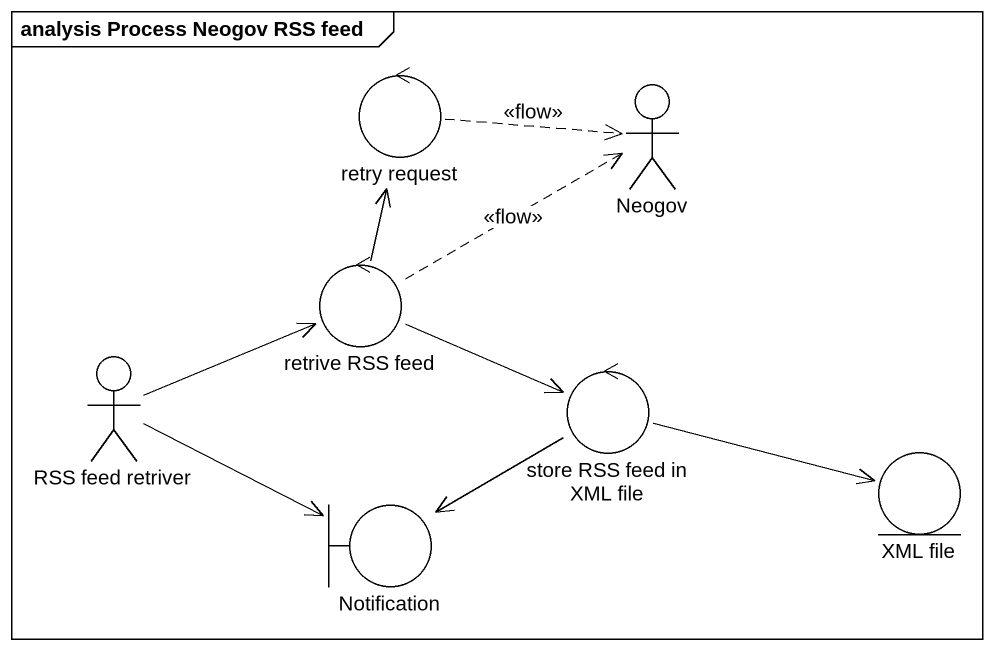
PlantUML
@startuml
mainframe analysis Process Neogov RSS feed
control "retry request" as retry_request
actor Neogov
control "retrive RSS feed" as retrive_RSS_feed
actor "RSS feed retriver" as RSS_feed_retriver
control "store RSS feed in XML file" as store_RSS_feed_in_XML_file
entity "XML file" as XML_file
boundary Notification
retry_request .right.> Neogov : <<flow>>
retrive_RSS_feed -up-> retry_request
retrive_RSS_feed .right.> Neogov : <<flow>>
retrive_RSS_feed -right-> store_RSS_feed_in_XML_file
RSS_feed_retriver -right-> retrive_RSS_feed
RSS_feed_retriver -right-> Notification
store_RSS_feed_in_XML_file -right-> XML_file
store_RSS_feed_in_XML_file -left-> Notification
@enduml
